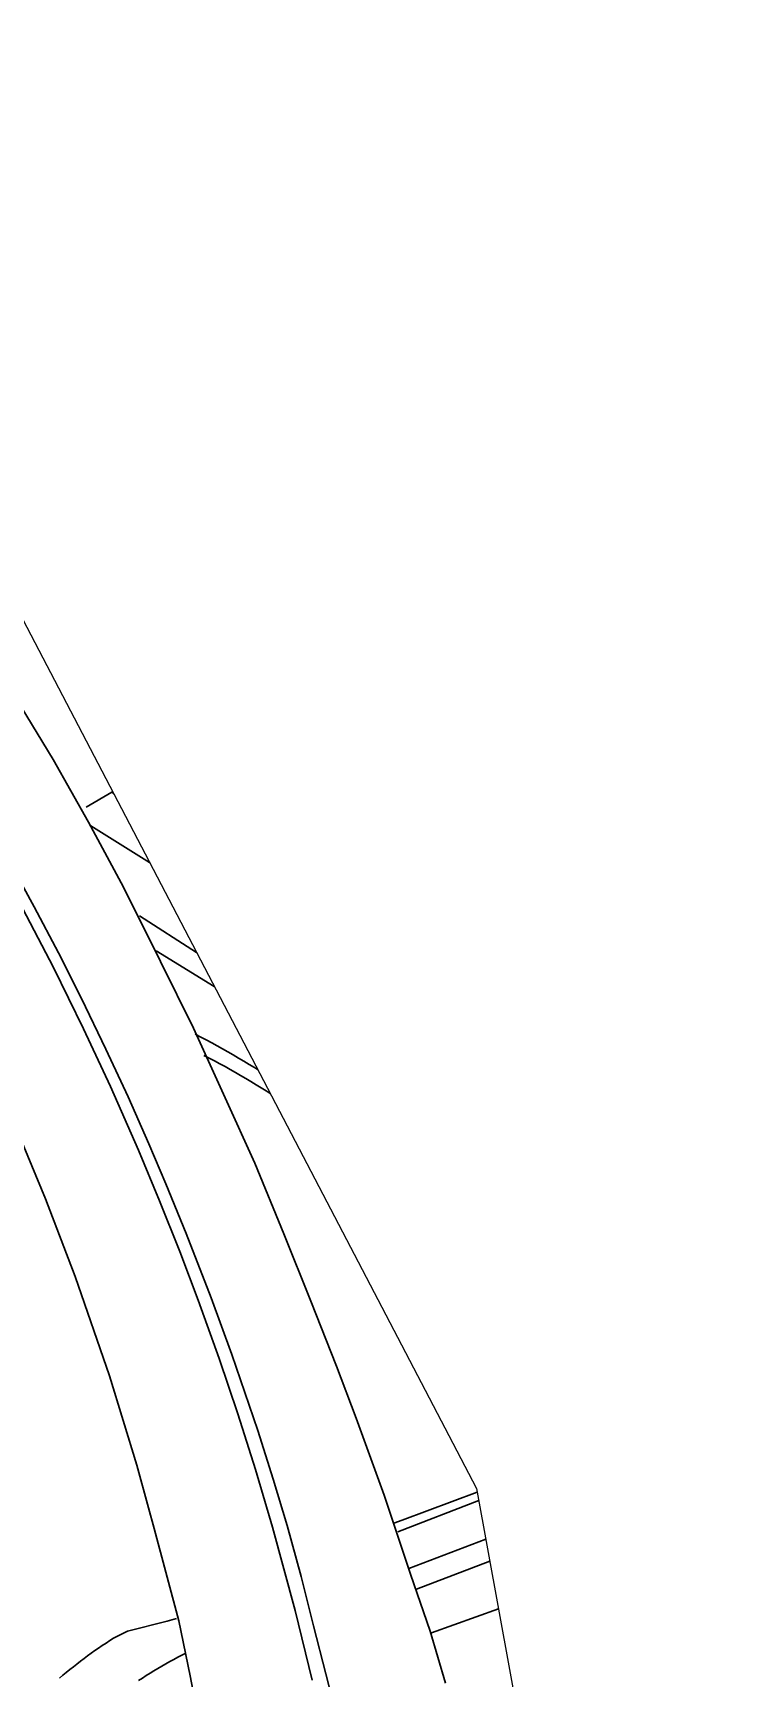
# Model space of a CAD drawing. Header units: inches. Extents: x -47590 to -46630, y -3759365 to -3758308.
# Drawn here: x -46767.4 to -46629.9, y -3759118.7 to -3758800.2 of the extents above; entities that cross this region are included whole.
import ezdxf

# ---------------------------------------------------------------- set-up
doc = ezdxf.new("R2010")
doc.units = ezdxf.units.IN
doc.header["$MEASUREMENT"] = 0
doc.layers.add('Area_Of_Interest', color=7, linetype='Continuous', true_color=0xf6210e)
doc.layers.add('curb_lines', color=7, linetype='Continuous', lineweight=30, true_color=0x0b8700)

msp = doc.modelspace()

# ---------------------------------------------------------------- linework, layer by layer
at = {"layer": 'Area_Of_Interest'}
msp.add_lwpolyline([(-46738.77, -3758972.33), (-46681.51, -3759081.97), (-46629.91, -3759365.08), (-47550.67, -3759341.26), (-47585.06, -3759271.15), (-47590.35, -3759224.85), (-47586.39, -3759156.05), (-47540.08, -3758625.56), (-47501.72, -3758466.81), (-47471.29, -3758308.06), (-47381.33, -3758329.23), (-46885.24, -3758764.47), (-46789.99, -3758874.27), (-46738.77, -3758972.33)], dxfattribs=at)
at = {"layer": 'curb_lines'}
msp.add_line((-46677.27, -3759105.22), (-46690.2, -3759109.91), dxfattribs=at)
msp.add_line((-46677.27, -3759105.22), (-46690.2, -3759109.91), dxfattribs=at)
for points in [[(-46771.62, -3758927.37), (-46763.45, -3758940.85), (-46756.6, -3758952.95), (-46749.82, -3758965.55), (-46742.66, -3758979.9), (-46736.26, -3758992.85), (-46730.16, -3759006.3), (-46724.41, -3759018.95), (-46718.82, -3759032.67), (-46713.6, -3759045.69), (-46708.62, -3759058.28), (-46704.81, -3759068.35), (-46699.4, -3759083.27), (-46694.26, -3759098.51), (-46690.5, -3759109.57), (-46687.54, -3759119.64)], [(-46771.62, -3758927.37), (-46763.45, -3758940.85), (-46756.6, -3758952.95), (-46749.82, -3758965.55), (-46742.66, -3758979.9), (-46736.26, -3758992.85), (-46730.16, -3759006.3), (-46724.41, -3759018.95), (-46718.82, -3759032.67), (-46713.6, -3759045.69), (-46708.62, -3759058.28), (-46704.81, -3759068.35), (-46699.4, -3759083.27), (-46694.26, -3759098.51), (-46690.5, -3759109.57), (-46687.54, -3759119.64)], [(-46757.09, -3758950.04), (-46752.11, -3758947.15), (-46751.72, -3758947.53)], [(-46757.09, -3758950.04), (-46752.11, -3758947.15), (-46751.72, -3758947.53)], [(-46744.81, -3758960.76), (-46756.16, -3758953.7)], [(-46744.81, -3758960.76), (-46756.16, -3758953.7)], [(-46706.43, -3759134.76), (-46710.7, -3759117.82), (-46713.04, -3759108.52), (-46715.45, -3759099), (-46718.13, -3759089.14), (-46720.85, -3759080.12), (-46723.84, -3759070.73), (-46728.85, -3759056.02), (-46732.87, -3759045.01), (-46737.68, -3759032.6), (-46741.62, -3759022.96), (-46744.92, -3759015.22), (-46748.97, -3759006.12), (-46753.24, -3758996.9), (-46757.99, -3758987.07), (-46762.43, -3758978.27), (-46767.1, -3758969.35), (-46772.73, -3758959.05)], [(-46706.43, -3759134.76), (-46710.7, -3759117.82), (-46713.04, -3759108.52), (-46715.45, -3759099), (-46718.13, -3759089.14), (-46720.85, -3759080.12), (-46723.84, -3759070.73), (-46728.85, -3759056.02), (-46732.87, -3759045.01), (-46737.68, -3759032.6), (-46741.62, -3759022.96), (-46744.92, -3759015.22), (-46748.97, -3759006.12), (-46753.24, -3758996.9), (-46757.99, -3758987.07), (-46762.43, -3758978.27), (-46767.1, -3758969.35), (-46772.73, -3758959.05)], [(-46770.88, -3758966.78), (-46763.42, -3758981.1), (-46757.58, -3758992.99), (-46752.38, -3759004.15), (-46746.96, -3759016.44), (-46742.86, -3759026.26), (-46738.96, -3759036.09), (-46735.39, -3759045.52), (-46731.34, -3759056.8), (-46727.74, -3759067.5), (-46724.32, -3759078.28), (-46721.02, -3759089.41), (-46716.62, -3759105.59), (-46713.31, -3759119.04)], [(-46770.88, -3758966.78), (-46763.42, -3758981.1), (-46757.58, -3758992.99), (-46752.38, -3759004.15), (-46746.96, -3759016.44), (-46742.86, -3759026.26), (-46738.96, -3759036.09), (-46735.39, -3759045.52), (-46731.34, -3759056.8), (-46727.74, -3759067.5), (-46724.32, -3759078.28), (-46721.02, -3759089.41), (-46716.62, -3759105.59), (-46713.31, -3759119.04)], [(-46746.73, -3758971.06), (-46735.72, -3758978.17)], [(-46746.73, -3758971.06), (-46735.72, -3758978.17)], [(-46732.28, -3758984.76), (-46743.55, -3758977.85)], [(-46732.28, -3758984.76), (-46743.55, -3758977.85)], [(-46723.88, -3759000.85), (-46724.47, -3759000.48), (-46725.5, -3758999.86), (-46726.52, -3758999.24), (-46727.55, -3758998.63), (-46728.59, -3758998.03), (-46729.63, -3758997.44), (-46730.67, -3758996.85), (-46731.72, -3758996.27), (-46732.77, -3758995.69), (-46733.82, -3758995.12), (-46734.88, -3758994.56), (-46735.94, -3758994.01)], [(-46723.88, -3759000.85), (-46724.47, -3759000.48), (-46725.5, -3758999.86), (-46726.52, -3758999.24), (-46727.55, -3758998.63), (-46728.59, -3758998.03), (-46729.63, -3758997.44), (-46730.67, -3758996.85), (-46731.72, -3758996.27), (-46732.77, -3758995.69), (-46733.82, -3758995.12), (-46734.88, -3758994.56), (-46735.94, -3758994.01)], [(-46721.46, -3759005.49), (-46722.22, -3759005), (-46723.2, -3759004.39), (-46724.19, -3759003.78), (-46725.18, -3759003.19), (-46726.17, -3759002.59), (-46727.17, -3759002.01), (-46728.17, -3759001.43), (-46729.18, -3759000.86), (-46730.19, -3759000.29), (-46731.2, -3758999.73), (-46732.22, -3758999.18), (-46733.24, -3758998.64), (-46734.27, -3758998.1)], [(-46721.46, -3759005.49), (-46722.22, -3759005), (-46723.2, -3759004.39), (-46724.19, -3759003.78), (-46725.18, -3759003.19), (-46726.17, -3759002.59), (-46727.17, -3759002.01), (-46728.17, -3759001.43), (-46729.18, -3759000.86), (-46730.19, -3759000.29), (-46731.2, -3758999.73), (-46732.22, -3758999.18), (-46733.24, -3758998.64), (-46734.27, -3758998.1)], [(-46733.85, -3759134.36), (-46736.93, -3759118.23), (-46739.12, -3759107.58), (-46743.88, -3759089.72), (-46744.99, -3759085.72), (-46747.27, -3759077.45), (-46752.57, -3759060.15), (-46759.2, -3759040.92), (-46764.97, -3759025.85), (-46770.26, -3759013.08)], [(-46733.85, -3759134.36), (-46736.93, -3759118.23), (-46739.12, -3759107.58), (-46743.88, -3759089.72), (-46744.99, -3759085.72), (-46747.27, -3759077.45), (-46752.57, -3759060.15), (-46759.2, -3759040.92), (-46764.97, -3759025.85), (-46770.26, -3759013.08)], [(-46697.51, -3759088.66), (-46695.9, -3759088.06), (-46681.38, -3759082.69)], [(-46697.51, -3759088.66), (-46695.9, -3759088.06), (-46681.38, -3759082.69)], [(-46696.75, -3759090.36), (-46681.09, -3759084.29)], [(-46696.75, -3759090.36), (-46681.09, -3759084.29)], [(-46679.73, -3759091.74), (-46694.63, -3759097.42)], [(-46679.73, -3759091.74), (-46694.63, -3759097.42)], [(-46693.14, -3759101.45), (-46678.95, -3759096)], [(-46693.14, -3759101.45), (-46678.95, -3759096)], [(-46762.25, -3759118.67), (-46761.58, -3759118.11), (-46760.91, -3759117.56), (-46760.23, -3759117.01), (-46759.55, -3759116.47), (-46758.87, -3759115.93), (-46758.18, -3759115.4), (-46757.48, -3759114.88), (-46756.78, -3759114.36), (-46756.08, -3759113.85), (-46755.37, -3759113.34), (-46754.65, -3759112.84), (-46753.94, -3759112.35), (-46753.21, -3759111.87), (-46752.49, -3759111.39), (-46751.76, -3759110.92), (-46749.08, -3759109.58), (-46741.42, -3759107.61), (-46739.59, -3759107.14)], [(-46762.25, -3759118.67), (-46761.58, -3759118.11), (-46760.91, -3759117.56), (-46760.23, -3759117.01), (-46759.55, -3759116.47), (-46758.87, -3759115.93), (-46758.18, -3759115.4), (-46757.48, -3759114.88), (-46756.78, -3759114.36), (-46756.08, -3759113.85), (-46755.37, -3759113.34), (-46754.65, -3759112.84), (-46753.94, -3759112.35), (-46753.21, -3759111.87), (-46752.49, -3759111.39), (-46751.76, -3759110.92), (-46749.08, -3759109.58), (-46741.42, -3759107.61), (-46739.59, -3759107.14)], [(-46746.92, -3759119.12), (-46746.18, -3759118.64), (-46745.44, -3759118.17), (-46744.69, -3759117.7), (-46743.94, -3759117.24), (-46743.18, -3759116.78), (-46742.43, -3759116.34), (-46741.66, -3759115.9), (-46740.9, -3759115.46), (-46740.13, -3759115.04), (-46739.35, -3759114.62), (-46738.57, -3759114.2), (-46737.79, -3759113.8)], [(-46746.92, -3759119.12), (-46746.18, -3759118.64), (-46745.44, -3759118.17), (-46744.69, -3759117.7), (-46743.94, -3759117.24), (-46743.18, -3759116.78), (-46742.43, -3759116.34), (-46741.66, -3759115.9), (-46740.9, -3759115.46), (-46740.13, -3759115.04), (-46739.35, -3759114.62), (-46738.57, -3759114.2), (-46737.79, -3759113.8)]]:
    msp.add_lwpolyline(points, dxfattribs=at)

doc.saveas('drawing.dxf')
